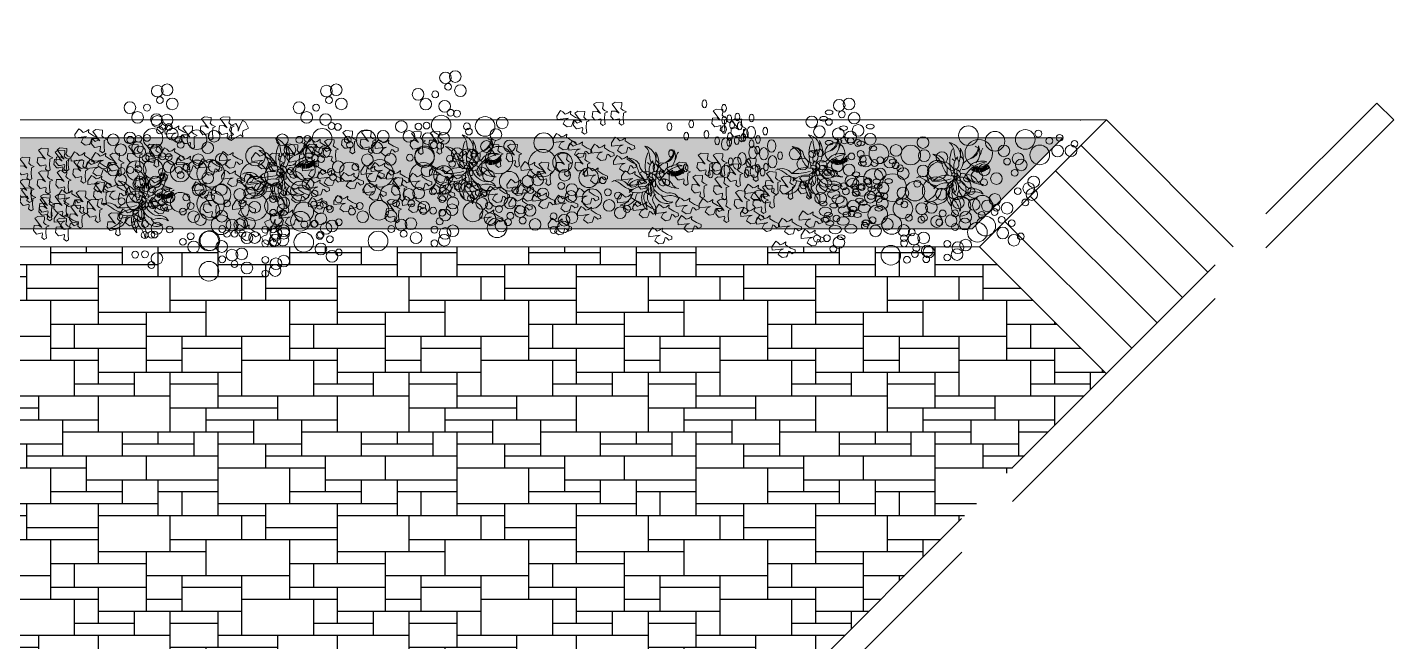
# Model space of a CAD drawing. Header units: millimetres. Extents: x 383 to 523, y 252 to 344.
# Drawn here: x 462.57 to 474, y 292.88 to 298.02 of the extents above; entities that cross this region are included whole.
import ezdxf

# ---------------------------------------------------------------- set-up
doc = ezdxf.new("R2010")
doc.units = ezdxf.units.MM
doc.header["$MEASUREMENT"] = 0
doc.linetypes.add('ACAD_ISO02W100', pattern=[15, 12, -3])
for name, color, linetype, lineweight in [('cubierta', 1, 'ACAD_ISO02W100', 15), ('muros', 5, 'Continuous', 30), ('plantas', 76, 'Continuous', 15)]:
    doc.layers.add(name, color=color, linetype=linetype, lineweight=lineweight)
doc.layers.add('muebles', color=193, linetype='Continuous')

# ---------------------------------------------------------------- blocks, each defined once
blk = doc.blocks.new('BRANCHS', base_point=(1.4853, 0.588))
for p, q in [((1.5146, 0.6522), (1.4864, 0.6366)), ((1.5313, 0.6501), (1.5146, 0.6522)), ((1.4971, 0.6014), (1.4858, 0.588)), ((1.4858, 0.588), (1.5005, 0.5883)), ((1.4864, 0.6366), (1.4921, 0.6254)), ((1.4921, 0.6254), (1.5019, 0.6135)), ((1.5019, 0.6135), (1.4971, 0.6014)), ((1.5005, 0.5883), (1.5139, 0.5633)), ((1.5199, 0.5964), (1.5255, 0.6211)), ((1.5292, 0.6122), (1.5199, 0.5964)), ((1.5255, 0.6211), (1.5313, 0.6501)), ((1.5487, 0.6203), (1.5292, 0.6122)), ((1.5622, 0.5996), (1.5487, 0.6203)), ((1.5568, 0.5791), (1.5622, 0.5996)), ((1.5139, 0.5633), (1.5211, 0.5412)), ((1.5211, 0.5412), (1.5336, 0.5396)), ((1.5291, 0.572), (1.5482, 0.5759)), ((1.5308, 0.5654), (1.5291, 0.572)), ((1.5407, 0.5536), (1.5308, 0.5654)), ((1.5336, 0.5396), (1.5407, 0.5536)), ((1.5482, 0.5759), (1.5568, 0.5791))]:
    blk.add_line(p, q)
blk = doc.blocks.new('plantita')
at = {"layer": 'plantas'}
for p, q in [((-0.273, 0.117), (-0.273, 0.122)), ((-0.267, 0.115), (-0.273, 0.117)), ((-0.26, 0.112), (-0.267, 0.115)), ((-0.257, 0.107), (-0.26, 0.112)), ((-0.253, 0.104), (-0.257, 0.107)), ((-0.251, 0.102), (-0.253, 0.104)), ((-0.245, 0.096), (-0.251, 0.102)), ((-0.242, 0.093), (-0.245, 0.096)), ((-0.237, 0.092), (-0.242, 0.093)), ((-0.233, 0.091), (-0.237, 0.092)), ((-0.228, 0.087), (-0.233, 0.091)), ((-0.224, 0.085), (-0.228, 0.087)), ((-0.211, 0.08), (-0.224, 0.085)), ((-0.202, 0.08), (-0.211, 0.08)), ((-0.197, 0.079), (-0.202, 0.08)), ((-0.193, 0.08), (-0.197, 0.079)), ((-0.19, 0.082), (-0.193, 0.08)), ((-0.188, 0.085), (-0.19, 0.082)), ((-0.18, 0.082), (-0.188, 0.085)), ((-0.175, 0.081), (-0.18, 0.082)), ((-0.175, 0.093), (-0.173, 0.084)), ((-0.173, 0.084), (-0.175, 0.081))]:
    blk.add_line(p, q, dxfattribs=at)
for points in [[(-0.032, 0.012), (-0.037, 0.016), (-0.039, 0.023), (-0.039, 0.03), (-0.038, 0.037), (-0.036, 0.045), (-0.033, 0.049), (-0.021, 0.061), (-0.018, 0.063), (-0.012, 0.063), (-0.01, 0.063), (-0.01, 0.057), (-0.007, 0.051), (-0.007, 0.043), (-0.01, 0.035), (-0.016, 0.026), (-0.019, 0.019), (-0.026, 0.015), (-0.03, 0.012)], [(-0.03, 0.008), (-0.034, 0), (-0.036, -0.03), (-0.035, -0.044), (-0.027, -0.045), (-0.019, -0.045), (-0.014, -0.043), (-0.012, -0.035), (-0.009, -0.024), (-0.01, -0.013), (-0.015, -0.003), (-0.019, 0.001), (-0.023, 0.005), (-0.026, 0.008)], [(-0.012, 0.027), (0.001, 0.034), (0.01, 0.039), (0.018, 0.041), (0.022, 0.04), (0.026, 0.037), (0.034, 0.032), (0.035, 0.026), (0.034, 0.02), (0.03, 0.017), (0.017, 0.015), (0.012, 0.01), (0.002, 0.008), (-0.002, 0.01), (-0.005, 0.013), (-0.007, 0.017), (-0.009, 0.019)]]:
    blk.add_lwpolyline(points, close=True, dxfattribs=at)
for centre, radius, start, end in [((-0.299, 0.194), 0.0899, 5.0469, 36.1288), ((-0.077, 0.21), 0.125, 153.5391, 223.962), ((-0.104, 0.246), 0.0874, 167.4479, 255.0147), ((-0.228, 0.394), 0.147, 284.7131, 296.7237), ((-0.234, 0.232), 0.0495, 16.7652, 24.3346), ((-0.053, 0.279), 0.138, 194.0519, 238.3122), ((0.114, 0.153), 0.177, 148.2488, 216.5255), ((0.187, 0.209), 0.227, 170.542, 201.1552), ((0.078, 0.181), 0.117, 101.617, 186.8845), ((0.116, 0.213), 0.102, 126.9861, 180.7289), ((-0.229, 0.133), 0.28, 339.1173, 22.6436), ((0.144, -0.001), 0.258, 115.4665, 115.9893), ((-0.217, -0.013), 0.152, 53.0599, 105.7112), ((-0.283, -0.105), 0.239, 28.3769, 83.876), ((-0.111, 0.246), 0.107, 204.4948, 214.7652), ((-0.164, 0.033), 0.134, 35.0246, 73.6921), ((0.144, -0.001), 0.258, 134.938, 142.6131), ((0.107, -0.061), 0.274, 121.6347, 122.1115), ((0.048, 0.118), 0.0736, 135.3248, 226.3862), ((-0.09, 0.095), 0.108, 342.843, 47.1347), ((-0.263, 0.237), 0.277, 342.2958, 354.767), ((-0.023, 0.206), 0.0723, 295.1661, 319.3798), ((-0.004, 0.16), 0.106, 279.8779, 353.108), ((0.193, 0.085), 0.111, 90.4171, 146.1602), ((0.274, 0.045), 0.172, 118.489, 158.0231), ((-0.245, 0.079), 0.0284, 112.7398, 190.3897), ((-0.237, 0.075), 0.0275, 116.6721, 194.0333), ((-0.236, 0.075), 0.0228, 112.5504, 206.9422), ((-0.22, 0.073), 0.0307, 136.6034, 206.3205), ((-0.215, 0.071), 0.0307, 136.6034, 206.3205), ((-0.145, 0.063), 0.0928, 163.5395, 184.3955), ((-0.142, 0.062), 0.0928, 163.5395, 184.5658), ((-0.142, 0.062), 0.0894, 163.7575, 186.8812), ((-0.225, 0.115), 0.172, 267.7476, 321.2144), ((-0.142, 0.062), 0.0821, 164.0382, 188.9924), ((-0.142, 0.062), 0.0776, 164.0633, 190.3671), ((-0.142, 0.062), 0.072, 163.8952, 192.1178), ((-0.142, 0.062), 0.0651, 163.304, 194.4006), ((-0.142, 0.062), 0.0633, 163.0552, 195.0433), ((-0.142, 0.062), 0.0533, 160.8076, 198.7902), ((-0.142, 0.062), 0.0485, 158.9594, 200.8304), ((-0.142, 0.062), 0.0441, 156.5672, 202.9161), ((-0.142, 0.062), 0.0408, 154.1685, 204.6439), ((-0.272, -0.018), 0.146, 43.6611, 51.4331), ((-0.093, -0.07), 0.0957, 92.9425, 156.8692), ((-0.153, 0.119), 0.0341, 229.9367, 302.3549), ((-0.142, 0.062), 0.0332, 142.2968, 209.0109), ((-0.139, 0.063), 0.0306, 140.4544, 206.5318), ((-0.088, 0.1), 0.0806, 192.9588, 201.267), ((-0.133, 0.068), 0.0265, 143.7017, 212.768), ((-0.131, 0.072), 0.0229, 145.8589, 220.9751), ((-0.126, 0.076), 0.0224, 162.4737, 230.6416), ((-0.105, 0.093), 0.04, 205.8988, 227.1283), ((-0.171, 0.045), 0.146, 284.9091, 343.4923), ((-0.063, 0.138), 0.0694, 205.6891, 277.7335), ((-0.121, -0.001), 0.0234, 258.4045, 11.5664), ((-0.099, 0.002), 0.0372, 224.7644, 2.2115), ((-0.151, 0.02), 0.153, 287.2547, 357.0987), ((-0.054, -0.008), 0.0451, 69.946, 165.7435), ((-0.054, -0.008), 0.0451, 21.6357, 38.8098), ((-0.04, 0.012), 0.0369, 321.7096, 358.4901), ((-0.04, 0.012), 0.0369, 27.6949, 36.0194), ((-0.229, 0.133), 0.28, 324.5413, 335.5013), ((-0.06, 0.028), 0.0794, 9.3427, 38.5733), ((-0.087, -0.057), 0.113, 324.0267, 30.8811), ((-0.06, 0.028), 0.0794, 328.3667, 350.2391), ((0.084, 0.115), 0.108, 241.5751, 247.3389), ((0.081, -0.121), 0.142, 41.3853, 107.5814), ((-0.063, 0.157), 0.184, 313.3528, 345.1508), ((0.277, -0.087), 0.1, 57.975, 145.0829), ((0.357, -0.152), 0.166, 104.0666, 132.5108), ((-0.236, 0.015), 0.0723, 273.7272, 319.3798), ((-0.156, -0.174), 0.0806, 74.2068, 153.3837), ((-0.129, -0.076), 0.108, 241.5751, 9.8523), ((-0.165, -0.085), 0.0871, 259.4279, 343.4055), ((-0.061, -0.15), 0.0508, 336.1286, 57.7425), ((0.08, -0.082), 0.0864, 138.2792, 209.0341), ((-0.056, -0.131), 0.0885, 313.2863, 25.2769), ((0.14, 0.094), 0.162, 220.0094, 237.3637), ((0.113, 0.052), 0.147, 229.8122, 296.7237), ((0.074, -0.19), 0.148, 41.4967, 106.8231), ((-0.01, -0.131), 0.0728, 332.1924, 51.7717), ((0.187, 0.551), 0.581, 255.1517, 270.8527), ((-0.036, -0.132), 0.117, 351.7307, 21.1992), ((0.042, -0.148), 0.0899, 5.0469, 36.1288), ((0.106, -0.11), 0.0495, 16.7652, 24.3346), ((0.288, -0.062), 0.138, 194.0519, 258.992), ((0.14, 0.094), 0.162, 276.3019, 310.3539), ((0.285, -0.051), 0.112, 186.8686, 200.0209), ((0.285, -0.051), 0.112, 162.4281, 168.8355), ((0.381, -0.13), 0.206, 160.6274, 168.8698), ((0.381, -0.13), 0.206, 142.4994, 144.2127), ((-0.155, -0.257), 0.14, 69.3378, 121.0458), ((0.071, -0.243), 0.112, 140.1168, 200.0209), ((0.168, -0.321), 0.206, 142.4994, 168.8698), ((-0.046, -0.141), 0.126, 310.3107, 356.5359), ((0.28, -0.264), 0.246, 156.2474, 173.601), ((0.229, -0.096), 0.107, 204.4948, 287.3758)]:
    blk.add_arc(centre, radius, start, end, dxfattribs=at)
blk = doc.blocks.new('V', base_point=(375.25, 494.94))
blk.add_circle((375.25, 494.87), 1.42)
blk = doc.blocks.new('arbusto')
at = {"color": 7}
for p, xscale, yscale, zscale in [((376.235, 122.272), 0.0179812173913092, 0.02996869565217253, 0.01798121739130438), ((375.717, 122.116), 0.0179812173913092, 0.02996869565217253, 0.01798121739130438), ((375.873, 122.128), 0.0179812173913092, 0.02996869565217253, 0.01798121739130438), ((375.962, 122.109), 0.0179812173913092, 0.02996869565217253, 0.01798121739130438), ((376.017, 122.091), 0.0179812173913092, 0.02996869565217253, 0.01798121739130438), ((376.02, 122.224), 0.0179812173913092, 0.02996869565217253, 0.01798121739130438), ((375.567, 121.973), 0.0179812173913092, 0.02996869565217253, 0.01798121739130438), ((375.722, 121.958), 0.0328387977993998, 0.04776601552450188, 0.03283879779941502), ((375.78, 121.946), 0.0179812173913092, 0.02996869565217253, 0.01798121739130438), ((375.847, 122.031), 0.0179812173913092, 0.02996869565217253, 0.01798121739130438), ((375.932, 122.039), 0.0179812173913092, 0.02996869565217253, 0.01798121739130438), ((376.02, 121.991), 0.0179812173913092, 0.02996869565217253, 0.01798121739130438), ((376.213, 121.936), 0.0179812173913092, 0.02996869565217253, 0.01798121739130438), ((376.379, 122.051), 0.0179812173913092, 0.02996869565217253, 0.01798121739130438), ((376.619, 122.021), 0.0179812173913092, 0.02996869565217253, 0.01798121739130438), ((375.497, 121.811), 0.0328387977993998, 0.04776601552450188, 0.03283879779941502), ((375.647, 121.881), 0.0179812173913092, 0.02996869565217253, 0.01798121739130438), ((375.717, 121.833), 0.0179812173913092, 0.02996869565217253, 0.01798121739130438), ((375.807, 121.903), 0.0179812173913092, 0.02996869565217253, 0.01798121739130438), ((375.88, 121.869), 0.0179812173913092, 0.02996869565217253, 0.01798121739130438), ((375.955, 121.913), 0.0179812173913092, 0.02996869565217253, 0.01798121739130438), ((375.962, 121.848), 0.0179812173913092, 0.02996869565217253, 0.01798121739130438), ((376.002, 121.831), 0.0328387977993998, 0.04776601552450188, 0.03283879779941502), ((376.095, 121.866), 0.0179812173913092, 0.02996869565217253, 0.01798121739130438), ((376.434, 121.918), 0.0179812173913092, 0.02996869565217253, 0.01798121739130438), ((375.404, 121.703), 0.0179812173913092, 0.02996869565217253, 0.01798121739130438), ((375.488, 121.638), 0.0328387977993998, 0.04776601552450188, 0.03283879779941502), ((375.582, 121.725), 0.0328387977993998, 0.04776601552450188, 0.03283879779941502), ((375.655, 121.763), 0.0179812173913092, 0.02996869565217253, 0.01798121739130438), ((375.702, 121.74), 0.0328387977993998, 0.04776601552450188, 0.03283879779941502), ((375.822, 121.67), 0.0328387977993998, 0.04776601552450188, 0.03283879779941502), ((375.877, 121.622), 0.0328387977993998, 0.04776601552450188, 0.03283879779941502), ((375.947, 121.638), 0.0179812173913092, 0.02996869565217253, 0.01798121739130438), ((376.601, 121.728), 0.0179812173913092, 0.02996869565217253, 0.01798121739130438), ((375.559, 121.578), 0.0179812173913092, 0.02996869565217253, 0.01798121739130438), ((375.596, 121.523), 0.0179812173913092, 0.02996869565217253, 0.01798121739130438), ((375.652, 121.563), 0.0179812173913092, 0.02996869565217253, 0.01798121739130438), ((375.687, 121.53), 0.0328387977993998, 0.04776601552450188, 0.03283879779941502), ((375.752, 121.622), 0.0179812173913092, 0.02996869565217253, 0.01798121739130438), ((375.773, 121.507), 0.0179812173913092, 0.02996869565217253, 0.01798121739130438), ((376.002, 121.533), 0.0328387977993998, 0.04776601552450188, 0.03283879779941502), ((376.098, 121.563), 0.0328387977993998, 0.04776601552450188, 0.03283879779941502), ((376.168, 121.503), 0.0179812173913092, 0.02996869565217253, 0.01798121739130438), ((376.441, 121.57), 0.0179812173913092, 0.02996869565217253, 0.01798121739130438), ((376.704, 121.51), 0.0179812173913092, 0.02996869565217253, 0.01798121739130438), ((376.774, 121.57), 0.0179812173913092, 0.02996869565217253, 0.01798121739130438)]:
    blk.add_blockref('V', p, dxfattribs=dict(at, xscale=xscale, yscale=yscale, zscale=zscale))
blk = doc.blocks.new('planta')
at = {"layer": 'plantas', "lineweight": 0}
for centre, radius in [((0.261, 0.585), 0.0488), ((0.343, 0.574), 0.0488), ((0.218, 0.467), 0.0488), ((0.321, 0.499), 0.0286), ((0.429, 0.436), 0.0286), ((0.572, 0.436), 0.0488), ((0.35, 0.336), 0.0488), ((0.508, 0.354), 0.0488), ((-0.132, 0.197), 0.0488), ((0.011, 0.168), 0.0822), ((0.247, 0.275), 0.0286), ((0.3, 0.282), 0.0286), ((0.379, 0.179), 0.0822), ((-0.479, 0.032), 0.0822), ((-0.079, 0.1), 0.0488), ((0.147, 0.125), 0.0286), ((0.164, 0.168), 0.0286), ((0.358, 0.068), 0.0488), ((0.49, 0.066), 0.0488), ((0.501, 0.175), 0.0286), ((0.569, 0.167), 0.0286), ((0.648, 0.084), 0.0488), ((0.712, 0.167), 0.0488), ((-0.193, 0.004), 0.0488), ((-0.104, -0.114), 0.115), ((0, 0), 0.0488), ((0.387, 0.006), 0.0286), ((0.44, 0.013), 0.0286), ((-0.637, -0.132), 0.0822), ((-0.468, -0.139), 0.115), ((0.151, -0.102), 0.0822), ((0.1, -0.061), 0.0286), ((0.244, -0.059), 0.0488), ((0.305, -0.102), 0.0286), ((0.519, -0.091), 0.0822), ((0.641, -0.094), 0.0286), ((-0.855, -0.261), 0.0822), ((-0.654, -0.24), 0.0488), ((-0.19, -0.29), 0.0822), ((-0.018, -0.247), 0.0488), ((0.287, -0.145), 0.0286), ((0.498, -0.202), 0.0488), ((-0.973, -0.282), 0.0286), ((-0.715, -0.361), 0.0488), ((-0.626, -0.329), 0.0286), ((-0.429, -0.279), 0.0488), ((-0.368, -0.365), 0.0286), ((-0.347, -0.29), 0.0488), ((-0.24, -0.365), 0.0286), ((-0.097, -0.422), 0.0822), ((0.24, -0.33), 0.0286), ((-1.101, -0.411), 0.0286), ((-1.026, -0.493), 0.0488), ((-1.016, -0.383), 0.0286), ((-0.883, -0.436), 0.0822), ((-0.708, -0.418), 0.0488), ((-0.626, -0.443), 0.0286), ((-0.472, -0.397), 0.0488), ((-0.197, -0.472), 0.0488), ((0.039, -0.476), 0.0488), ((0.064, -0.386), 0.0286), ((0.129, -0.433), 0.0286), ((0.366, -0.372), 0.0286), ((0.448, -0.376), 0.0286), ((-1.176, -0.522), 0.0286), ((-1.119, -0.554), 0.0488), ((-0.715, -0.594), 0.0488), ((-0.65, -0.616), 0.0488), ((-0.561, -0.584), 0.0286), ((-0.364, -0.534), 0.0488), ((-0.282, -0.544), 0.0488), ((-0.2, -0.579), 0.0286), ((0.346, -0.573), 0.0488), ((0.446, -0.537), 0.0286), ((0.528, -0.54), 0.0286), ((-0.643, -0.673), 0.0488), ((-0.561, -0.698), 0.0286), ((-0.407, -0.652), 0.0488), ((-0.303, -0.619), 0.0286), ((-0.089, -0.679), 0.0822), ((0.392, -0.626), 0.0286)]:
    blk.add_circle(centre, radius, dxfattribs=at)

msp = doc.modelspace()

# ---------------------------------------------------------------- hatches: boundary and pattern name
at = {"layer": 'muebles'}
h = msp.add_hatch(dxfattribs=at)
h.set_pattern_fill('CUTSTONE', color=256, scale=2, style=0, pattern_type=2)
h.set_pattern_definition([(0, (174.1632, 120.0362), (0, 2), [1.5, -0.5]), (0, (174.1632, 120.1362), (0, 2), [-0.6, 0.6, -0.3, 0.5]), (0, (174.1632, 120.2362), (0, 2), [-0.9, 1.1]), (0, (174.1632, 120.3362), (0, 2), [0.9, -1.1]), (0, (174.1632, 120.4362), (0, 2), [-0.4, 1.6]), (0, (174.1632, 120.5362), (0, 2), [0.7, -0.5, 0.6, -0.2]), (0, (174.8632, 120.6362), (0, 2), [1.6, -0.4]), (0, (174.0632, 120.7362), (0, 2), [1.1, -0.9]), (0, (173.7632, 120.8362), (0, 2), [0.9, -1.1]), (0, (174.1632, 120.9362), (0, 2), [1.6, -0.4]), (0, (174.1632, 121.0362), (0, 2), [-0.8, 0.5, -0.3, 0.4]), (0, (175.1632, 121.1362), (0, 2), [1.2, -0.8]), (0, (174.3632, 121.2362), (0, 2), [0.8, -0.4, 0.3, -0.5]), (0, (174.7632, 121.3362), (0, 2), [0.8, -0.3, 0.5, -0.4]), (0, (175.5632, 121.4362), (0, 2), [1.2, -0.8]), (0, (174.7632, 121.5362), (0, 2), [0.8, -1.2]), (0, (175.1632, 121.6362), (0, 2), [0.9, -1.1]), (0, (175.1632, 121.7362), (0, 2), [-0.6, 1.4]), (0, (174.5632, 121.8362), (0, 2), [0.6, -1.4]), (0, (175.1632, 121.9362), (0, 2), [1.4, -0.6]), (90, (174.1632, 120.8362), (-2, 1e-16), [0.3, -0.8, 0.7, -0.2]), (90, (174.3632, 120.9362), (-2, 1e-16), [0.5, -0.3, 0.2, -1]), (90, (174.4632, 120.5362), (-2, 1e-16), [0.2, -1.8]), (90, (174.5632, 120.3362), (-2, 1e-16), [0.2, -1.2, 0.3, -0.3]), (90, (174.6632, 120.7362), (-2, 1e-16), [0.2, -1.8]), (90, (174.7632, 120.0362), (-2, 1e-16), [0.3, -0.9, 0.5, -0.3]), (90, (174.8632, 120.4362), (-2, 1e-16), [0.3, -1.7]), (90, (174.9632, 120.9362), (-2, 1e-16), [0.3, -0.1, 0.2, -1.4]), (90, (175.0632, 120.1362), (-2, 1e-16), [0.3, -1.7]), (90, (175.1632, 120.6362), (-2, 1e-16), [0.3, -0.1, 0.3, -0.2, 0.5, -0.6]), (90, (175.3632, 120.6362), (-2, 1e-16), [-1.4, 0.2, -0.2, 0.2]), (90, (175.4632, 120.9362), (-2, 1e-16), [0.2, -1.8]), (90, (175.5632, 120.2362), (-2, 1e-16), [0.2, -0.7, 0.5, -0.6]), (90, (175.6632, 120.5362), (-2, 1e-16), [0.1, -1.3, 0.3, -0.3]), (90, (175.7632, 120.6362), (-2, 1e-16), [0.5, -0.5, 0.3, -0.7]), (90, (175.8632, 121.1362), (-2, 1e-16), [0.3, -0.5, 0.2, -1]), (90, (175.9632, 120.4362), (-2, 1e-16), [0.2, -1.8]), (90, (176.0632, 120.6362), (-2, 1e-16), [0.2, -0.6, 0.3, -0.9])])
h.paths.add_polyline_path([(471.596, 295.123), (470.535, 296.184), (460.618, 296.184, -0.057318), (459.536, 288.894), (462.451, 285.979)])
at = {"layer": 'plantas'}
h = msp.add_hatch(dxfattribs=at)
h.set_pattern_fill('AR-SAND', color=256, scale=0.005, style=0)
h.set_pattern_definition([(37.5, (217.37595, 164.17834), (-0.00800016, 0.24470662), [0, -0.19304, 0, -0.2159, 0, -0.206375]), (7.5, (217.37595, 164.17834), (0.22476164, 0.35841255), [0, -0.10414, 0, -0.17399, 0, -0.066675]), (327.5, (217.21974, 164.17834), (0.39549619, 0.0007186), [0, -0.0635, 0, -0.2286, 0, -0.29845]), (317.5, (217.21974, 164.17834), (0.38177823, 0.11146466), [0, -0.03175, 0, -0.14986, 0, -0.17145])])
h.paths.add_polyline_path([(471.233, 297.095), (460.635, 297.095, -0.005897), (460.623, 296.334), (470.473, 296.334)])
h.paths.add_polyline_path([(460.485, 297.095), (457.43, 297.095, -0.006469), (457.416, 296.334), (460.473, 296.334, 0.005924)])
h.paths.add_polyline_path([(460.635, 297.095), (460.485, 297.095, -0.005924), (460.473, 296.334), (460.623, 296.334, 0.005897)])
h.paths.add_polyline_path([(457.43, 297.095), (454.881, 297.095, -0.007084), (454.866, 296.334), (457.416, 296.334, 0.006469)])

# ---------------------------------------------------------------- linework, layer by layer
at = {"layer": 'cubierta', "linetype": 'ACAD_ISO02W100', "lineweight": 18, "ltscale": 0.2}
for p, q in [((428.382, 251.913), (473.858, 297.386)), ((474, 297.245), (473.858, 297.386)), ((428.382, 251.631), (474, 297.245))]:
    msp.add_line(p, q, dxfattribs=at)
at = {"layer": 'muros', "lineweight": 18}
for p, q in [((471.596, 297.245), (454.431, 297.245)), ((471.233, 297.095), (454.881, 297.095)), ((470.473, 296.334), (454.866, 296.334)), ((470.535, 296.184), (454.71, 296.184))]:
    msp.add_line(p, q, dxfattribs=at)
at = {"layer": 'muros', "linetype": 'Continuous', "lineweight": 18, "ltscale": 0.2}
for p, q in [((470.535, 296.184), (471.596, 297.245)), ((471.379, 297.24), (471.383, 297.245)), ((472.656, 296.184), (471.596, 297.245)), ((470.473, 296.334), (471.233, 297.095)), ((472.444, 295.972), (471.383, 297.033)), ((472.232, 295.76), (471.171, 296.82)), ((472.02, 295.548), (470.959, 296.608)), ((471.808, 295.336), (470.747, 296.396)), ((471.596, 295.123), (470.535, 296.184))]:
    msp.add_line(p, q, dxfattribs=at)

# ---------------------------------------------------------------- block references
at = {"layer": 'muros', "xscale": -1, "rotation": 34.07054249334011}
msp.add_blockref('planta', (470.063, 296.819), dxfattribs=at)
at = {"layer": 'muros', "xscale": -1}
for name, p in [('planta', (466.41, 297.023)), ('planta', (463.999, 296.912)), ('planta', (465.414, 296.912)), ('planta', (469.704, 296.793)), ('planta', (463.999, 296.659)), ('plantita', (466.26, 296.826)), ('plantita', (469.159, 296.826)), ('plantita', (464.699, 296.794)), ('plantita', (467.789, 296.73)), ('plantita', (470.337, 296.762)), ('plantita', (463.521, 296.539))]:
    msp.add_blockref(name, p, dxfattribs=at)
at = {"layer": 'plantas'}
for name, p, xscale, yscale, zscale, rotation in [('BRANCHS', (467.116, 297.32), -1.756955723272151, 1.756955723272085, 1.75695572327217, 85.42945803204161), ('BRANCHS', (467.27, 297.239), -1.756955723272107, 1.756955723272085, 1.75695572327217, 25.42945803203934), ('BRANCHS', (467.425, 297.312), -1.756955723272107, 1.756955723272085, 1.75695572327217, 25.42945803203934), ('BRANCHS', (467.581, 297.314), -1.756955723272107, 1.756955723272085, 1.75695572327217, 25.42945803203934), ('BRANCHS', (468.427, 297.256), -1.756955723272107, 1.756955723272085, 1.75695572327217, 25.42945803203934), ('arbusto', (376.649, 10.228), -0.7619424877216261, 0.7619424877216261, 0.761942487721645, 270), ('BRANCHS', (463.99, 297.116), -1.756955723272107, 1.756955723272085, 1.75695572327217, 25.42945803203934), ('BRANCHS', (464.145, 297.19), -1.756955723272107, 1.756955723272085, 1.75695572327217, 25.42945803203934), ('BRANCHS', (464.301, 297.192), -1.756955723272107, 1.756955723272085, 1.75695572327217, 25.42945803203934), ('BRANCHS', (464.373, 297.104), -1.756955723272189, 1.756955723272085, 1.75695572327217, 325.4294580320392), ('BRANCHS', (468.584, 297.175), -1.756955723272107, 1.756955723272085, 1.75695572327217, 25.42945803203934), ('BRANCHS', (463.084, 297.166), -1.756955723272151, 1.756955723272085, 1.75695572327217, 85.42945803204161), ('BRANCHS', (463.237, 297.084), -1.756955723272107, 1.756955723272085, 1.75695572327217, 25.42945803203934), ('BRANCHS', (463.836, 297.198), -1.756955723272151, 1.756955723272085, 1.75695572327217, 85.42945803204161), ('BRANCHS', (465.174, 297.002), -1.756955723272107, 1.756955723272085, 1.75695572327217, 25.42945803203934), ('BRANCHS', (465.329, 297.076), -1.756955723272107, 1.756955723272085, 1.75695572327217, 25.42945803203934), ('BRANCHS', (465.485, 297.078), -1.756955723272107, 1.756955723272085, 1.75695572327217, 25.42945803203934), ('BRANCHS', (465.902, 297.07), -1.756955723272107, 1.756955723272085, 1.75695572327217, 25.42945803203934), ('BRANCHS', (466.058, 297.072), -1.756955723272107, 1.756955723272085, 1.75695572327217, 25.42945803203934), ('BRANCHS', (467.082, 297.128), -1.756955723272151, 1.756955723272085, 1.75695572327217, 85.42945803204161), ('BRANCHS', (467.572, 297.097), -1.756955723272151, 1.756955723272085, 1.75695572327217, 85.42945803204161), ('BRANCHS', (462.782, 296.929), -1.756955723272107, 1.756955723272085, 1.75695572327217, 25.42945803203934), ('BRANCHS', (462.922, 296.912), -1.756955723272107, 1.756955723272085, 1.75695572327217, 25.42945803203934), ('BRANCHS', (462.937, 296.931), -1.756955723272107, 1.756955723272085, 1.75695572327217, 25.42945803203934), ('BRANCHS', (463.05, 296.973), -1.756955723272151, 1.756955723272085, 1.75695572327217, 85.42945803204161), ('BRANCHS', (463.379, 296.887), -1.756955723272107, 1.756955723272085, 1.75695572327217, 25.42945803203934), ('BRANCHS', (463.534, 296.961), -1.756955723272107, 1.756955723272085, 1.75695572327217, 25.42945803203934), ('BRANCHS', (463.69, 296.963), -1.756955723272107, 1.756955723272085, 1.75695572327217, 25.42945803203934), ('BRANCHS', (463.802, 297.006), -1.756955723272151, 1.756955723272085, 1.75695572327217, 85.42945803204161), ('BRANCHS', (464.292, 296.975), -1.756955723272151, 1.756955723272085, 1.75695572327217, 85.42945803204161), ('BRANCHS', (464.716, 296.887), -1.756955723272107, 1.756955723272085, 1.75695572327217, 25.42945803203934), ('BRANCHS', (464.871, 296.961), -1.756955723272107, 1.756955723272085, 1.75695572327217, 25.42945803203934), ('BRANCHS', (465.026, 296.963), -1.756955723272107, 1.756955723272085, 1.75695572327217, 25.42945803203934), ('BRANCHS', (465.02, 297.084), -1.756955723272151, 1.756955723272085, 1.75695572327217, 85.42945803204161), ('BRANCHS', (465.593, 297.078), -1.756955723272151, 1.756955723272085, 1.75695572327217, 85.42945803204161), ('BRANCHS', (466.396, 296.887), -1.756955723272107, 1.756955723272085, 1.75695572327217, 25.42945803203934), ('BRANCHS', (466.551, 296.961), -1.756955723272107, 1.756955723272085, 1.75695572327217, 25.42945803203934), ('BRANCHS', (466.707, 296.963), -1.756955723272107, 1.756955723272085, 1.75695572327217, 25.42945803203934), ('BRANCHS', (467.124, 296.885), -1.756955723272107, 1.756955723272085, 1.75695572327217, 25.42945803203934), ('BRANCHS', (467.213, 297.064), -1.756955723272151, 1.756955723272085, 1.75695572327217, 85.42945803204161), ('BRANCHS', (467.279, 296.887), -1.756955723272107, 1.756955723272085, 1.75695572327217, 25.42945803203934), ('BRANCHS', (467.399, 297.038), -1.756955723272151, 1.756955723272085, 1.75695572327217, 85.42945803204161), ('BRANCHS', (468.302, 296.887), -1.756955723272107, 1.756955723272085, 1.75695572327217, 25.42945803203934), ('BRANCHS', (468.426, 296.886), -1.756955723272107, 1.756955723272085, 1.75695572327217, 25.42945803203934), ('BRANCHS', (462.627, 296.855), -1.756955723272107, 1.756955723272085, 1.75695572327217, 25.42945803203934), ('BRANCHS', (463.079, 296.83), -1.756955723272107, 1.756955723272085, 1.75695572327217, 25.42945803203934), ('BRANCHS', (463.181, 296.91), -1.756955723272151, 1.756955723272085, 1.75695572327217, 85.42945803204161), ('BRANCHS', (463.225, 296.969), -1.756955723272151, 1.756955723272085, 1.75695572327217, 85.42945803204161), ('BRANCHS', (463.933, 296.942), -1.756955723272151, 1.756955723272085, 1.75695572327217, 85.42945803204161), ('BRANCHS', (464.119, 296.916), -1.756955723272151, 1.756955723272085, 1.75695572327217, 85.42945803204161), ('BRANCHS', (464.562, 296.969), -1.756955723272151, 1.756955723272085, 1.75695572327217, 85.42945803204161), ('BRANCHS', (464.986, 296.891), -1.756955723272151, 1.756955723272085, 1.75695572327217, 85.42945803204161), ('BRANCHS', (465.476, 296.86), -1.756955723272151, 1.756955723272085, 1.75695572327217, 85.42945803204161), ('BRANCHS', (465.56, 296.885), -1.756955723272151, 1.756955723272085, 1.75695572327217, 85.42945803204161), ('BRANCHS', (466.242, 296.969), -1.756955723272151, 1.756955723272085, 1.75695572327217, 85.42945803204161), ('BRANCHS', (466.815, 296.893), -1.756955723272151, 1.756955723272085, 1.75695572327217, 85.42945803204161), ('BRANCHS', (466.969, 296.811), -1.756955723272107, 1.756955723272085, 1.75695572327217, 25.42945803203934), ('BRANCHS', (467.589, 296.943), -1.756955723272151, 1.756955723272085, 1.75695572327217, 85.42945803204161), ('BRANCHS', (467.964, 296.808), -1.756955723272107, 1.756955723272085, 1.75695572327217, 25.42945803203934), ('BRANCHS', (468.119, 296.811), -1.756955723272107, 1.756955723272085, 1.75695572327217, 25.42945803203934), ('BRANCHS', (468.557, 296.799), -1.756955723272107, 1.756955723272085, 1.75695572327217, 25.42945803203934), ('BRANCHS', (468.704, 296.845), -1.756955723272107, 1.756955723272085, 1.75695572327217, 25.42945803203934), ('BRANCHS', (462.627, 296.667), -1.756955723272107, 1.756955723272085, 1.75695572327217, 25.42945803203934), ('BRANCHS', (462.782, 296.741), -1.756955723272107, 1.756955723272085, 1.75695572327217, 25.42945803203934), ('BRANCHS', (462.937, 296.743), -1.756955723272107, 1.756955723272085, 1.75695572327217, 25.42945803203934), ('BRANCHS', (463.191, 296.777), -1.756955723272151, 1.756955723272085, 1.75695572327217, 85.42945803204161), ('BRANCHS', (463.681, 296.746), -1.756955723272151, 1.756955723272085, 1.75695572327217, 85.42945803204161), ('BRANCHS', (464.31, 296.821), -1.756955723272151, 1.756955723272085, 1.75695572327217, 85.42945803204161), ('BRANCHS', (464.402, 296.659), -1.756955723272151, 1.756955723272085, 1.75695572327217, 265.4294580320416), ('BRANCHS', (464.528, 296.777), -1.756955723272151, 1.756955723272085, 1.75695572327217, 85.42945803204161), ('BRANCHS', (465.018, 296.746), -1.756955723272151, 1.756955723272085, 1.75695572327217, 85.42945803204161), ('BRANCHS', (465.117, 296.827), -1.756955723272151, 1.756955723272085, 1.75695572327217, 85.42945803204161), ('BRANCHS', (465.303, 296.802), -1.756955723272151, 1.756955723272085, 1.75695572327217, 85.42945803204161), ('BRANCHS', (465.69, 296.822), -1.756955723272151, 1.756955723272085, 1.75695572327217, 85.42945803204161), ('BRANCHS', (465.746, 296.683), -1.756955723272107, 1.756955723272085, 1.75695572327217, 25.42945803203934), ('BRANCHS', (465.876, 296.796), -1.756955723272151, 1.756955723272085, 1.75695572327217, 85.42945803204161), ('BRANCHS', (466.049, 296.855), -1.756955723272151, 1.756955723272085, 1.75695572327217, 85.42945803204161), ('BRANCHS', (466.208, 296.777), -1.756955723272151, 1.756955723272085, 1.75695572327217, 85.42945803204161), ('BRANCHS', (466.698, 296.746), -1.756955723272151, 1.756955723272085, 1.75695572327217, 85.42945803204161), ('BRANCHS', (467.345, 296.845), -1.756955723272151, 1.756955723272085, 1.75695572327217, 85.42945803204161), ('BRANCHS', (467.655, 296.816), -1.756955723272151, 1.756955723272085, 1.75695572327217, 85.42945803204161), ('BRANCHS', (467.809, 296.735), -1.756955723272107, 1.756955723272085, 1.75695572327217, 25.42945803203934), ('BRANCHS', (468.256, 296.703), -1.756955723272107, 1.756955723272085, 1.75695572327217, 25.42945803203934), ('BRANCHS', (468.441, 296.69), -1.756955723272107, 1.756955723272085, 1.75695572327217, 25.42945803203934), ('BRANCHS', (468.873, 296.733), -1.756955723272107, 1.756955723272085, 1.75695572327217, 25.42945803203934), ('BRANCHS', (468.995, 296.694), -1.756955723272107, 1.756955723272085, 1.75695572327217, 25.42945803203934), ('BRANCHS', (469.15, 296.696), -1.756955723272107, 1.756955723272085, 1.75695572327217, 25.42945803203934), ('BRANCHS', (462.64, 296.598), -1.756955723272107, 1.756955723272085, 1.75695572327217, 25.42945803203934), ('BRANCHS', (462.798, 296.543), -1.756955723272107, 1.756955723272085, 1.75695572327217, 25.42945803203934), ('BRANCHS', (462.921, 296.542), -1.756955723272107, 1.756955723272085, 1.75695572327217, 25.42945803203934), ('BRANCHS', (462.943, 296.655), -1.756955723272151, 1.756955723272085, 1.75695572327217, 85.42945803204161), ('BRANCHS', (463.097, 296.573), -1.756955723272107, 1.756955723272085, 1.75695572327217, 25.42945803203934), ('BRANCHS', (463.252, 296.647), -1.756955723272107, 1.756955723272085, 1.75695572327217, 25.42945803203934), ('BRANCHS', (463.322, 296.713), -1.756955723272151, 1.756955723272085, 1.75695572327217, 85.42945803204161), ('BRANCHS', (463.508, 296.687), -1.756955723272151, 1.756955723272085, 1.75695572327217, 85.42945803204161), ('BRANCHS', (464.065, 296.723), -1.756955723272151, 1.756955723272085, 1.75695572327217, 85.42945803204161), ('BRANCHS', (464.172, 296.538), -1.756955723272107, 1.756955723272085, 1.75695572327217, 25.42945803203934), ('BRANCHS', (464.659, 296.713), -1.756955723272151, 1.756955723272085, 1.75695572327217, 85.42945803204161), ('BRANCHS', (464.844, 296.687), -1.756955723272151, 1.756955723272085, 1.75695572327217, 85.42945803204161), ('BRANCHS', (465.493, 296.707), -1.756955723272151, 1.756955723272085, 1.75695572327217, 85.42945803204161), ('BRANCHS', (466.067, 296.701), -1.756955723272151, 1.756955723272085, 1.75695572327217, 85.42945803204161), ('BRANCHS', (466.339, 296.713), -1.756955723272151, 1.756955723272085, 1.75695572327217, 85.42945803204161), ('BRANCHS', (466.525, 296.687), -1.756955723272151, 1.756955723272085, 1.75695572327217, 85.42945803204161), ('BRANCHS', (466.781, 296.7), -1.756955723272151, 1.756955723272085, 1.75695572327217, 85.42945803204161), ('BRANCHS', (466.912, 296.637), -1.756955723272151, 1.756955723272085, 1.75695572327217, 85.42945803204161), ('BRANCHS', (467.271, 296.67), -1.756955723272151, 1.756955723272085, 1.75695572327217, 85.42945803204161), ('BRANCHS', (468.614, 296.574), -1.756955723272107, 1.756955723272085, 1.75695572327217, 25.42945803203934), ('BRANCHS', (468.686, 296.702), -1.756955723272151, 1.756955723272085, 1.75695572327217, 85.42945803204161), ('BRANCHS', (468.769, 296.576), -1.756955723272107, 1.756955723272085, 1.75695572327217, 25.42945803203934), ('BRANCHS', (468.84, 296.62), -1.756955723272107, 1.756955723272085, 1.75695572327217, 25.42945803203934), ('BRANCHS', (462.796, 296.516), -1.756955723272107, 1.756955723272085, 1.75695572327217, 25.42945803203934), ('BRANCHS', (463.052, 296.454), -1.756955723272107, 1.756955723272085, 1.75695572327217, 25.42945803203934), ('BRANCHS', (463.199, 296.501), -1.756955723272107, 1.756955723272085, 1.75695572327217, 25.42945803203934), ('BRANCHS', (463.699, 296.592), -1.756955723272151, 1.756955723272085, 1.75695572327217, 85.42945803204161), ('BRANCHS', (464.401, 296.569), -1.756955723272151, 1.756955723272085, 1.75695572327217, 85.42945803204161), ('BRANCHS', (464.6, 296.462), -1.756955723272189, 1.756955723272085, 1.75695572327217, 145.4294580320392), ('BRANCHS', (465.035, 296.592), -1.756955723272151, 1.756955723272085, 1.75695572327217, 85.42945803204161), ('BRANCHS', (465.249, 296.609), -1.756955723272151, 1.756955723272085, 1.75695572327217, 85.42945803204161), ('BRANCHS', (465.7, 296.499), -1.756955723272107, 1.756955723272085, 1.75695572327217, 25.42945803203934), ('BRANCHS', (465.822, 296.603), -1.756955723272151, 1.756955723272085, 1.75695572327217, 85.42945803204161), ('BRANCHS', (466.715, 296.592), -1.756955723272151, 1.756955723272085, 1.75695572327217, 85.42945803204161), ('BRANCHS', (467.097, 296.611), -1.756955723272151, 1.756955723272085, 1.75695572327217, 85.42945803204161), ('BRANCHS', (467.288, 296.516), -1.756955723272151, 1.756955723272085, 1.75695572327217, 85.42945803204161), ('BRANCHS', (467.621, 296.624), -1.756955723272151, 1.756955723272085, 1.75695572327217, 85.42945803204161), ('BRANCHS', (467.752, 296.56), -1.756955723272151, 1.756955723272085, 1.75695572327217, 85.42945803204161), ('BRANCHS', (467.938, 296.535), -1.756955723272151, 1.756955723272085, 1.75695572327217, 85.42945803204161), ('BRANCHS', (468.111, 296.593), -1.756955723272151, 1.756955723272085, 1.75695572327217, 85.42945803204161), ('BRANCHS', (468.305, 296.582), -1.756955723272151, 1.756955723272085, 1.75695572327217, 85.42945803204161), ('BRANCHS', (468.459, 296.5), -1.756955723272107, 1.756955723272085, 1.75695572327217, 25.42945803203934), ('BRANCHS', (462.751, 296.359), -1.756955723272107, 1.756955723272085, 1.75695572327217, 25.42945803203934), ('BRANCHS', (462.936, 296.345), -1.756955723272107, 1.756955723272085, 1.75695572327217, 25.42945803203934), ('BRANCHS', (462.909, 296.462), -1.756955723272151, 1.756955723272085, 1.75695572327217, 85.42945803204161), ('BRANCHS', (463.368, 296.389), -1.756955723272107, 1.756955723272085, 1.75695572327217, 25.42945803203934), ('BRANCHS', (463.454, 296.494), -1.756955723272151, 1.756955723272085, 1.75695572327217, 85.42945803204161), ('BRANCHS', (464.791, 296.494), -1.756955723272151, 1.756955723272085, 1.75695572327217, 85.42945803204161), ('BRANCHS', (466.471, 296.494), -1.756955723272151, 1.756955723272085, 1.75695572327217, 85.42945803204161), ('BRANCHS', (467.044, 296.418), -1.756955723272151, 1.756955723272085, 1.75695572327217, 85.42945803204161), ('BRANCHS', (468.128, 296.44), -1.756955723272151, 1.756955723272085, 1.75695572327217, 85.42945803204161), ('BRANCHS', (468.652, 296.509), -1.756955723272151, 1.756955723272085, 1.75695572327217, 85.42945803204161), ('BRANCHS', (468.783, 296.446), -1.756955723272151, 1.756955723272085, 1.75695572327217, 85.42945803204161), ('BRANCHS', (468.969, 296.42), -1.756955723272151, 1.756955723272085, 1.75695572327217, 85.42945803204161), ('BRANCHS', (469.142, 296.479), -1.756955723272151, 1.756955723272085, 1.75695572327217, 85.42945803204161), ('BRANCHS', (464.424, 296.37), -1.756955723272151, 1.756955723272085, 1.75695572327217, 85.42945803204161), ('BRANCHS', (464.575, 296.337), -1.756955723272189, 1.756955723272085, 1.75695572327217, 145.4294580320392), ('BRANCHS', (467.884, 296.341), -1.756955723272151, 1.756955723272085, 1.75695572327217, 85.42945803204161), ('BRANCHS', (469.159, 296.325), -1.756955723272151, 1.756955723272085, 1.75695572327217, 85.42945803204161), ('BRANCHS', (468.915, 296.227), -1.756955723272151, 1.756955723272085, 1.75695572327217, 85.42945803204161)]:
    msp.add_blockref(name, p, dxfattribs=dict(at, xscale=xscale, yscale=yscale, zscale=zscale, rotation=rotation))
at = {"layer": 'plantas', "xscale": -0.7619424877216261, "yscale": 0.7619424877216261, "zscale": 0.761942487721645}
msp.add_blockref('arbusto', (754.903, 204.217), dxfattribs=at)

doc.saveas('drawing.dxf')
